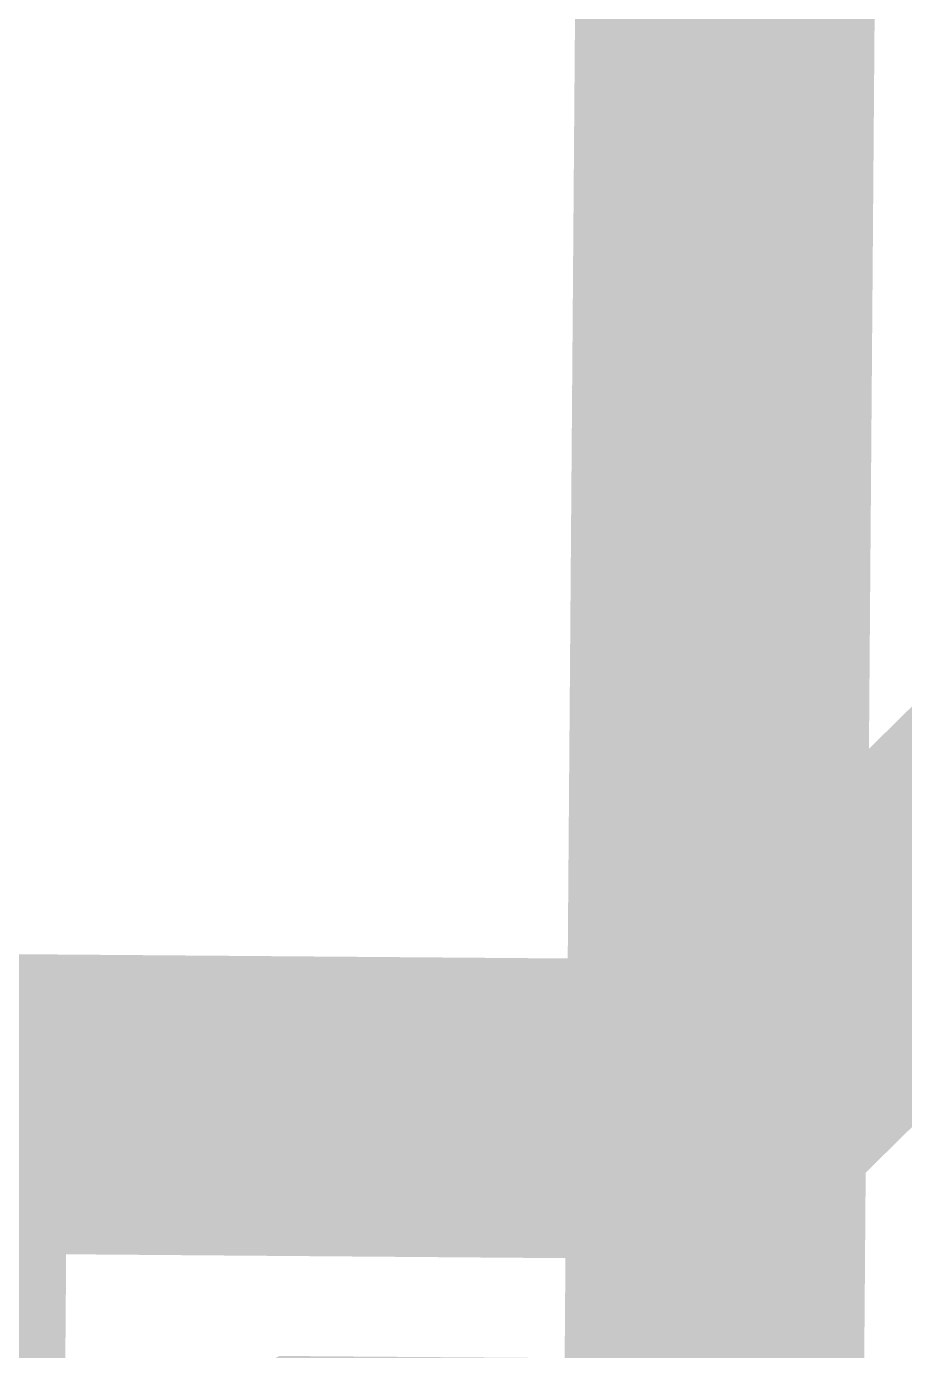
# Model space of a CAD drawing. Header units: metres. Extents: x 326467 to 340077, y 1811030 to 1824953.
# Drawn here: x 327333.94 to 327342.82, y 1813668.93 to 1813682.32 of the extents above; entities that cross this region are included whole.
import ezdxf

# ---------------------------------------------------------------- set-up
doc = ezdxf.new("R2010")
doc.units = ezdxf.units.M
doc.header["$MEASUREMENT"] = 0
for name, color, linetype in [('HAZARDS LINE', 1, 'Continuous'), ('HIGH TIDE LINE', 6, 'Continuous'), ('NDZ-200M FROM CRZ', 30, 'Continuous')]:
    doc.layers.add(name, color=color, linetype=linetype)

# ---------------------------------------------------------------- blocks, each defined once
blk = doc.blocks.new('16')
at = {"layer": 'HAZARDS LINE', "lineweight": 18, "const_width": 3.032}
blk.add_lwpolyline([(327304.35, 1813647.389), (327312.497, 1813655.413), (327312.528, 1813659.456), (327316.571, 1813659.425), (327316.602, 1813663.468), (327320.644, 1813663.437), (327324.718, 1813667.449), (327332.803, 1813667.386), (327332.834, 1813671.43), (327340.919, 1813671.367), (327341.044, 1813687.539), (327337.032, 1813691.614), (327341.106, 1813695.626), (327341.137, 1813699.669)], dxfattribs=at)
at = {"layer": 'HIGH TIDE LINE', "color": 220, "linetype": 'Continuous', "lineweight": 15, "true_color": 0xff00c5, "const_width": 3.032}
blk.add_lwpolyline([(327349.222, 1813699.606), (327349.191, 1813695.563), (327345.117, 1813691.551), (327345.086, 1813687.508), (327345.024, 1813679.422), (327344.992, 1813675.379), (327340.919, 1813671.367), (327340.888, 1813667.324), (327336.845, 1813667.355), (327328.729, 1813663.375), (327324.687, 1813663.406), (327320.613, 1813659.394), (327316.571, 1813659.425), (327312.497, 1813655.413), (327312.434, 1813647.327), (327308.392, 1813647.358), (327304.318, 1813643.346)], dxfattribs=at)
at = {"layer": 'NDZ-200M FROM CRZ', "const_width": 3.032, "flags": 128}
blk.add_lwpolyline([(327304.318, 1813643.346), (327308.392, 1813647.358), (327312.434, 1813647.327), (327312.497, 1813655.413), (327316.571, 1813659.425), (327320.613, 1813659.394), (327324.687, 1813663.406), (327328.729, 1813663.375), (327336.845, 1813667.355), (327340.888, 1813667.324), (327340.919, 1813671.367), (327344.992, 1813675.379), (327345.024, 1813679.422), (327345.086, 1813687.508), (327345.117, 1813691.551), (327349.191, 1813695.563), (327349.222, 1813699.606)], dxfattribs=at)

msp = doc.modelspace()

# ---------------------------------------------------------------- block references
msp.add_blockref('16', (0, 0))

doc.saveas('drawing.dxf')
